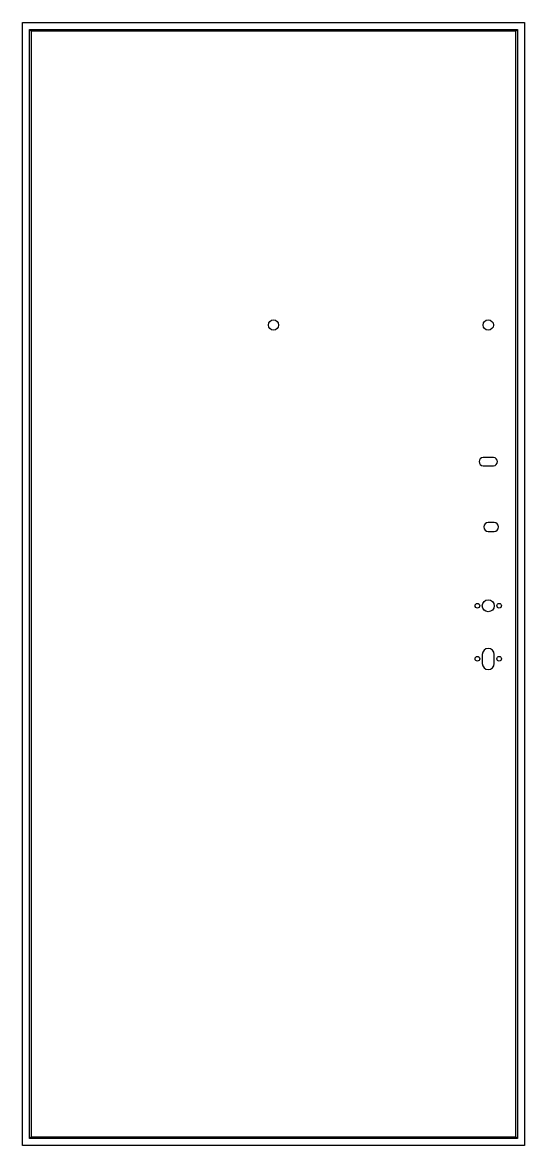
# Model space of a CAD drawing. Header units: millimetres. Extents: x -298 to 578, y -872 to 1088.
import ezdxf

# ---------------------------------------------------------------- set-up
doc = ezdxf.new("R2010")
doc.units = ezdxf.units.MM

msp = doc.modelspace()

# ---------------------------------------------------------------- linework, layer by layer
at = {"color": 7, "linetype": 'Continuous', "lineweight": 25}
for p, q in [((-298.3, 1087.95), (577.7, 1087.95)), ((-298.3, -872.05), (-298.3, 1087.95)), ((577.7, 1087.95), (577.7, -872.05)), ((-286.3, -860.05), (-286.3, 1075.95)), ((-283.3, 1072.95), (-286.3, 1075.95)), ((-286.3, 1075.95), (565.7, 1075.95)), ((562.7, 1072.95), (-283.3, 1072.95)), ((-283.3, 1072.95), (-283.3, -857.05)), ((565.7, 1075.95), (562.7, 1072.95)), ((562.7, -857.05), (562.7, 1072.95)), ((565.7, 1075.95), (565.7, -860.05)), ((523.5, 328.45), (505.5, 328.45)), ((505.5, 314.45), (523.5, 314.45)), ((524.5, 215.45), (514.5, 215.45)), ((514.5, 199.45), (524.5, 199.45)), ((504, -15.05), (504, -31.05)), ((525, -31.05), (525, -15.05)), ((-283.3, -857.05), (-286.3, -860.05)), ((565.7, -860.05), (-286.3, -860.05)), ((-283.3, -857.05), (562.7, -857.05)), ((565.7, -860.05), (562.7, -857.05)), ((577.7, -872.05), (-298.3, -872.05))]:
    msp.add_line(p, q, dxfattribs=at)
for centre, radius in [((139.7, 559.95), 9), ((514.5, 559.95), 9), ((514.5, 69.95), 10.5), ((495.5, 69.95), 4), ((533.5, 69.95), 4), ((495.5, -22.55), 4), ((533.5, -22.55), 4)]:
    msp.add_circle(centre, radius, dxfattribs=at)
for centre, radius, start, end in [((505.5, 321.45), 7, 90, 270), ((523.5, 321.45), 7, 270, 90), ((514.5, 207.45), 8, 90, 270), ((524.5, 207.45), 8, 270, 90), ((514.5, -15.05), 10.5, 0, 180), ((514.5, -31.05), 10.5, 180, 0)]:
    msp.add_arc(centre, radius, start, end, dxfattribs=at)

doc.saveas('drawing.dxf')
